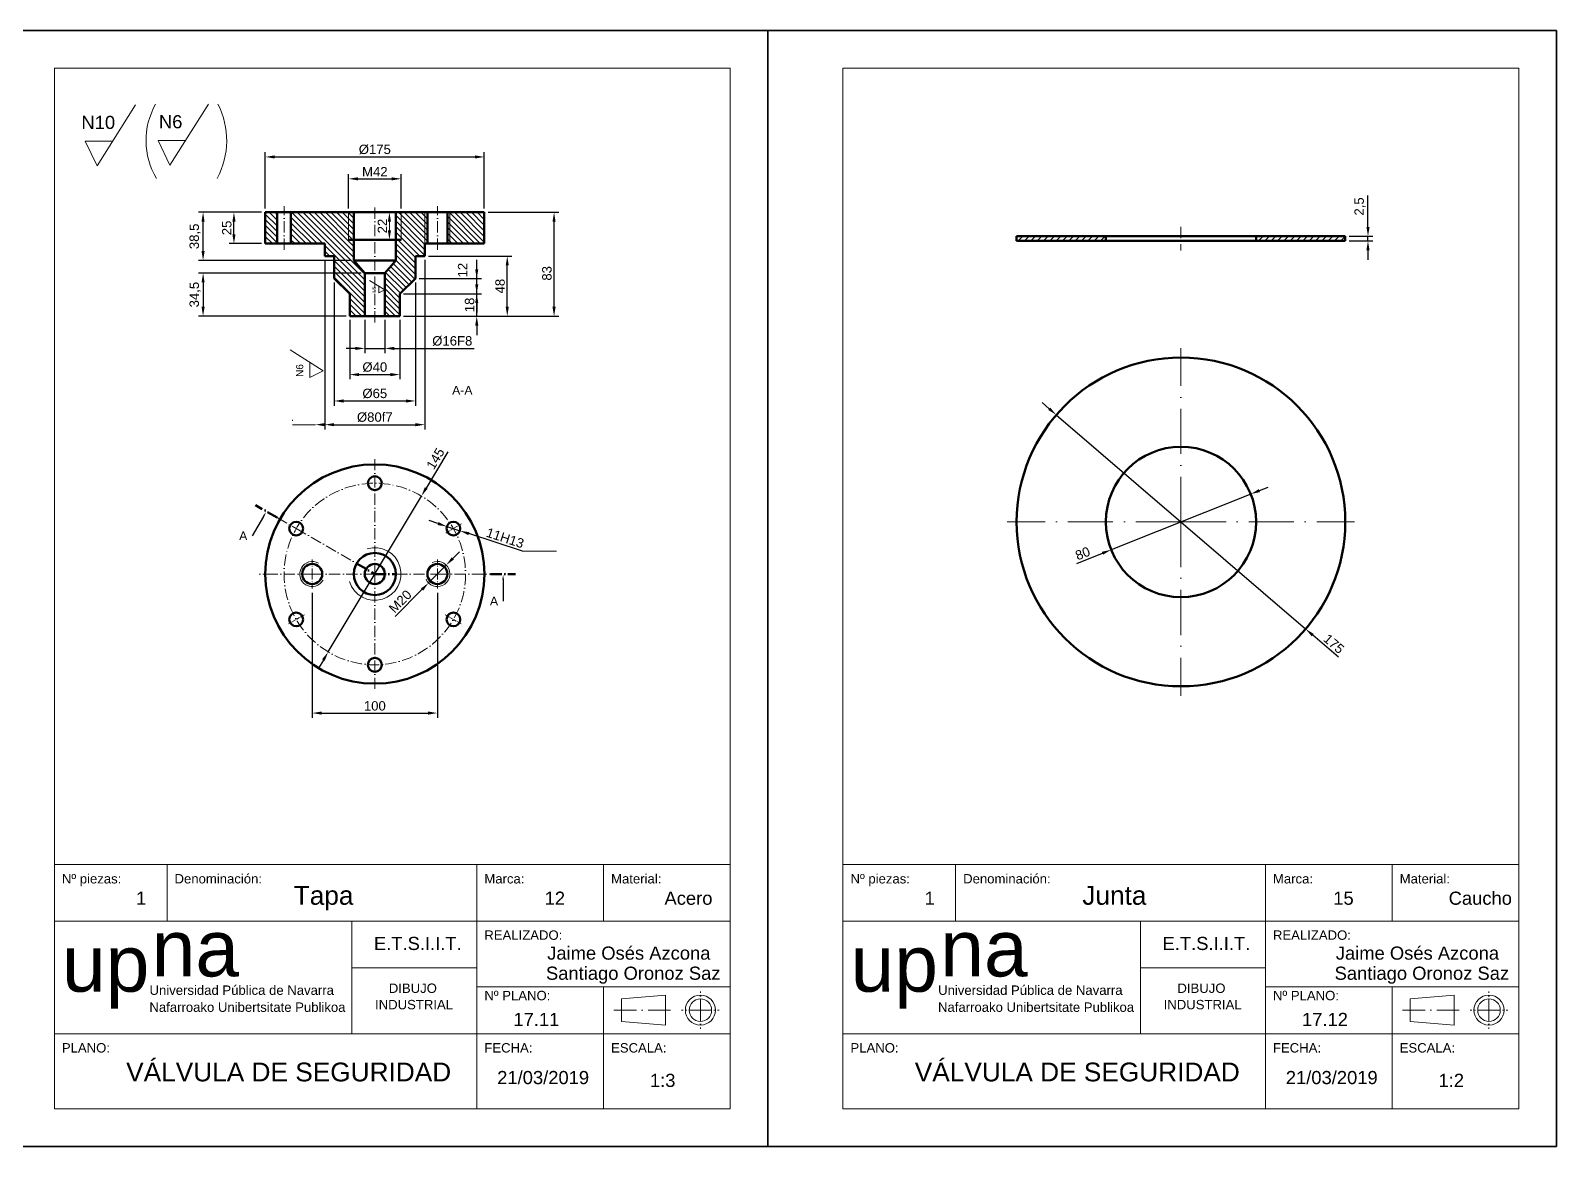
# Model space of a CAD drawing. Header units: millimetres. Extents: x 1800 to 4530, y 1899 to 2196.
# Drawn here: x 4123.6 to 4530, y 1898.6 to 2195.6 of the extents above; entities that cross this region are included whole.
import ezdxf
from ezdxf import colors
from ezdxf.entities.mleader import LeaderData, LeaderLine
from ezdxf.math import Vec2, Vec3

# ---------------------------------------------------------------- set-up
doc = ezdxf.new("R2010")
doc.units = ezdxf.units.MM
doc.linetypes.add('ACAD_ISO10W100', pattern=[18, 12, -3, 0, -3])
for name, color, linetype, lineweight in [('010_formato', 5, 'Continuous', 35), ('015_cajetin', 4, 'Continuous', 18), ('020-rotulación_textos', 4, 'Continuous', 18), ('030_linea_continua_gruesa', 7, 'Continuous', 50), ('031_linea_continua_fina', 4, 'Continuous', 18), ('034_ejes', 2, 'ACAD_ISO10W100', 18), ('035_rayados_sombreados', 3, 'Continuous', 18), ('040_cotas.', 1, 'Continuous', 18), ('060_plano_de_corte', 6, 'ACAD_ISO10W100', 50)]:
    doc.layers.add(name, color=color, linetype=linetype, lineweight=lineweight)
doc.styles.add('Arial 15', font='arial.ttf', dxfattribs={"height": 15})
doc.styles.add('Arial 2.5', font='arial.ttf', dxfattribs={"height": 2.5})
doc.styles.add('Arial 3.5', font='arial.ttf', dxfattribs={"height": 3.5})
doc.styles.add('Arial 5', font='arial.ttf', dxfattribs={"height": 5})
doc.styles.add('Arial 7', font='arial.ttf', dxfattribs={"height": 7})
doc.dimstyles.new('Cotas', dxfattribs={"dimtxt": 2.5, "dimasz": 2.5, "dimexe": 1.25, "dimexo": 1, "dimtad": 1, "dimtxsty": 'Arial 2.5', "dimcen": 2.5, "dimadec": 0, "dimazin": 0, "dimtfac": 1, "dimtmove": 0, "dimatfit": 3, "dimfxl": 1, "dimarcsym": 0})

# ---------------------------------------------------------------- blocks, each defined once
blk = doc.blocks.new('*D20')
at = {"layer": '040_cotas.', "color": 0, "lineweight": -2, "transparency": 16777216}
for p, q in [((4450.87, 2073.12), (4453.2, 2074.05)), ((4448.55, 2072.19), (4411.4, 2057.37)), ((4402.27, 2053.73), (4409.08, 2056.44))]:
    blk.add_line(p, q, dxfattribs=at)
at = {"layer": '040_cotas.', "color": 0, "transparency": 16777216}
for points in [[(4450.72, 2073.51), (4451.03, 2072.73), (4448.55, 2072.19)], [(4408.92, 2056.83), (4409.23, 2056.06), (4411.4, 2057.37)]]:
    blk.add_solid(points, dxfattribs=at)
at = {"layer": 'Defpoints', "color": 0, "transparency": 16777216}
for p in [(4448.55, 2072.19), (4411.4, 2057.37)]:
    blk.add_point(p, dxfattribs=at)
at = {"layer": '040_cotas.', "color": 0, "transparency": 16777216, "insert": (4403.81, 2056.39), "char_height": 2.5, "attachment_point": 5, "rotation": 21.7515, "style": 'Arial 2.5'}
blk.add_mtext('80', dxfattribs=at)
blk = doc.blocks.new('*D21')
at = {"layer": '040_cotas.', "color": 0, "lineweight": -2, "transparency": 16777216}
for p, q in [((4394.88, 2094.9), (4392.98, 2096.53)), ((4396.78, 2093.28), (4463.17, 2036.29)), ((4471.94, 2028.76), (4465.07, 2034.66))]:
    blk.add_line(p, q, dxfattribs=at)
at = {"layer": '040_cotas.', "color": 0, "transparency": 16777216}
for points in [[(4395.15, 2095.22), (4394.61, 2094.59), (4396.78, 2093.28)], [(4465.34, 2034.97), (4464.8, 2034.34), (4463.17, 2036.29)]]:
    blk.add_solid(points, dxfattribs=at)
at = {"layer": 'Defpoints', "color": 0, "transparency": 16777216}
for p in [(4396.78, 2093.28), (4463.17, 2036.29)]:
    blk.add_point(p, dxfattribs=at)
at = {"layer": '040_cotas.', "color": 0, "transparency": 16777216, "insert": (4470.69, 2032.34), "char_height": 2.5, "attachment_point": 5, "rotation": 319.3584, "style": 'Arial 2.5'}
blk.add_mtext('175', dxfattribs=at)
blk = doc.blocks.new('*D22')
at = {"layer": '040_cotas.', "color": 0, "lineweight": -2, "transparency": 16777216}
for p, q in [((4479.78, 2143.31), (4479.78, 2151.67)), ((4474.73, 2140.81), (4481.03, 2140.81)), ((4474.73, 2139.56), (4481.03, 2139.56)), ((4479.78, 2139.56), (4479.78, 2140.81)), ((4479.78, 2137.06), (4479.78, 2134.56))]:
    blk.add_line(p, q, dxfattribs=at)
at = {"layer": '040_cotas.', "color": 0, "transparency": 16777216}
for points in [[(4479.36, 2143.31), (4480.2, 2143.31), (4479.78, 2140.81)], [(4479.36, 2137.06), (4480.2, 2137.06), (4479.78, 2139.56)]]:
    blk.add_solid(points, dxfattribs=at)
at = {"layer": 'Defpoints', "color": 0, "transparency": 16777216}
for p in [(4473.73, 2140.81), (4473.73, 2139.56), (4479.78, 2140.81)]:
    blk.add_point(p, dxfattribs=at)
at = {"layer": '040_cotas.', "color": 0, "transparency": 16777216, "insert": (4477.65, 2148.74), "char_height": 2.5, "attachment_point": 5, "rotation": 90, "style": 'Arial 2.5'}
blk.add_mtext('2,5', dxfattribs=at)
blk = doc.blocks.new('*D51')
at = {"layer": '040_cotas.', "color": 0, "lineweight": -2, "transparency": 16777216}
for p, q in [((4198.64, 2045.92), (4198.64, 2012.66)), ((4231.97, 2045.92), (4231.97, 2012.66)), ((4201.14, 2013.91), (4229.47, 2013.91))]:
    blk.add_line(p, q, dxfattribs=at)
at = {"layer": '040_cotas.', "color": 0, "transparency": 16777216}
for points in [[(4201.14, 2014.32), (4201.14, 2013.49), (4198.64, 2013.91)], [(4229.47, 2014.32), (4229.47, 2013.49), (4231.97, 2013.91)]]:
    blk.add_solid(points, dxfattribs=at)
at = {"layer": 'Defpoints', "color": 0, "transparency": 16777216}
for p in [(4198.64, 2046.92), (4231.97, 2046.92), (4231.97, 2013.91)]:
    blk.add_point(p, dxfattribs=at)
at = {"layer": '040_cotas.', "color": 0, "transparency": 16777216, "insert": (4215.31, 2015.81), "char_height": 2.5, "attachment_point": 5, "style": 'Arial 2.5'}
blk.add_mtext('100', dxfattribs=at)
blk = doc.blocks.new('*D52')
at = {"layer": '040_cotas.', "color": 0, "lineweight": -2, "transparency": 16777216}
for p, q in [((4236.07, 2055.07), (4237.83, 2056.85)), ((4234.32, 2053.29), (4229.63, 2048.55)), ((4220.76, 2039.57), (4227.87, 2046.77))]:
    blk.add_line(p, q, dxfattribs=at)
at = {"layer": '040_cotas.', "color": 0, "transparency": 16777216}
for points in [[(4235.78, 2055.36), (4236.37, 2054.78), (4234.32, 2053.29)], [(4227.58, 2047.06), (4228.17, 2046.48), (4229.63, 2048.55)]]:
    blk.add_solid(points, dxfattribs=at)
at = {"layer": 'Defpoints', "color": 0, "transparency": 16777216}
for p in [(4234.32, 2053.29), (4229.63, 2048.55)]:
    blk.add_point(p, dxfattribs=at)
at = {"layer": '040_cotas.', "color": 0, "transparency": 16777216, "insert": (4222.09, 2043.62), "char_height": 2.5, "attachment_point": 5, "rotation": 45.3417, "style": 'Arial 2.5'}
blk.add_mtext('M20', dxfattribs=at)
blk = doc.blocks.new('*D53')
at = {"layer": '040_cotas.', "color": 0, "lineweight": -2, "transparency": 16777216}
for p, q in [((4234.76, 2083.46), (4228.99, 2073.81)), ((4202.9, 2030.18), (4227.71, 2071.66)), ((4201.62, 2028.03), (4200.34, 2025.89))]:
    blk.add_line(p, q, dxfattribs=at)
at = {"layer": '040_cotas.', "color": 0, "transparency": 16777216}
for points in [[(4228.63, 2074.02), (4229.35, 2073.59), (4227.71, 2071.66)], [(4201.26, 2028.25), (4201.98, 2027.82), (4202.9, 2030.18)]]:
    blk.add_solid(points, dxfattribs=at)
at = {"layer": 'Defpoints', "color": 0, "transparency": 16777216}
for p in [(4227.71, 2071.66), (4202.9, 2030.18)]:
    blk.add_point(p, dxfattribs=at)
at = {"layer": '040_cotas.', "color": 0, "transparency": 16777216, "insert": (4231.45, 2081.62), "char_height": 2.5, "attachment_point": 5, "rotation": 59.1196, "style": 'Arial 2.5'}
blk.add_mtext('145', dxfattribs=at)
blk = doc.blocks.new('*D54')
at = {"layer": '040_cotas.', "color": 0, "lineweight": -2, "transparency": 16777216}
for p, q in [((4232.12, 2064.35), (4229.74, 2065.13)), ((4234.49, 2063.57), (4237.98, 2062.43)), ((4254.65, 2056.98), (4240.35, 2061.66))]:
    blk.add_line(p, q, dxfattribs=at)
at = {"layer": '040_cotas.', "color": 0, "transparency": 16777216}
for points in [[(4232.25, 2064.75), (4231.99, 2063.95), (4234.49, 2063.57)], [(4240.48, 2062.05), (4240.22, 2061.26), (4237.98, 2062.43)]]:
    blk.add_solid(points, dxfattribs=at)
at = {"layer": 'Defpoints', "color": 0, "transparency": 16777216}
for p in [(4234.49, 2063.57), (4237.98, 2062.43)]:
    blk.add_point(p, dxfattribs=at)
at = {"layer": '040_cotas.', "color": 0, "transparency": 16777216, "insert": (4250.01, 2060.5), "char_height": 2.5, "attachment_point": 5, "rotation": 341.8949, "style": 'Arial 2.5'}
blk.add_mtext('11H13', dxfattribs=at)
blk = doc.blocks.new('*D55')
at = {"layer": '040_cotas.', "color": 0, "lineweight": -2, "transparency": 16777216}
for p, q in [((4208.31, 2148.19), (4208.31, 2157.35)), ((4210.81, 2156.1), (4219.81, 2156.1)), ((4222.31, 2148.19), (4222.31, 2157.35))]:
    blk.add_line(p, q, dxfattribs=at)
at = {"layer": '040_cotas.', "color": 0, "transparency": 16777216}
for points in [[(4210.81, 2156.51), (4210.81, 2155.68), (4208.31, 2156.1)], [(4219.81, 2156.51), (4219.81, 2155.68), (4222.31, 2156.1)]]:
    blk.add_solid(points, dxfattribs=at)
at = {"layer": 'Defpoints', "color": 0, "transparency": 16777216}
for p in [(4222.31, 2156.1), (4208.31, 2147.19), (4222.31, 2147.19)]:
    blk.add_point(p, dxfattribs=at)
at = {"layer": '040_cotas.', "color": 0, "transparency": 16777216, "insert": (4215.31, 2157.98), "char_height": 2.5, "attachment_point": 5, "style": 'Arial 2.5'}
blk.add_mtext('M42', dxfattribs=at)
blk = doc.blocks.new('*D56')
at = {"layer": '040_cotas.', "color": 0, "lineweight": -2, "transparency": 16777216}
for p, q in [((4242.45, 2128.03), (4242.45, 2130.53)), ((4222.97, 2125.53), (4243.7, 2125.53)), ((4242.45, 2119.53), (4242.45, 2125.53)), ((4222.97, 2119.53), (4243.7, 2119.53)), ((4242.45, 2117.03), (4242.45, 2114.53))]:
    blk.add_line(p, q, dxfattribs=at)
at = {"layer": '040_cotas.', "color": 0, "transparency": 16777216}
for points in [[(4242.03, 2128.03), (4242.87, 2128.03), (4242.45, 2125.53)], [(4242.03, 2117.03), (4242.87, 2117.03), (4242.45, 2119.53)]]:
    blk.add_solid(points, dxfattribs=at)
at = {"layer": 'Defpoints', "color": 0, "transparency": 16777216}
for p in [(4221.97, 2125.53), (4242.45, 2125.53), (4221.97, 2119.53)]:
    blk.add_point(p, dxfattribs=at)
at = {"layer": '040_cotas.', "color": 0, "transparency": 16777216, "insert": (4240.55, 2122.53), "char_height": 2.5, "attachment_point": 5, "rotation": 90, "style": 'Arial 2.5'}
blk.add_mtext('18', dxfattribs=at)
blk = doc.blocks.new('*D57')
at = {"layer": '040_cotas.', "color": 0, "lineweight": -2, "transparency": 16777216}
for p, q in [((4229.64, 2135.53), (4251.83, 2135.53)), ((4250.58, 2122.03), (4250.58, 2133.03)), ((4222.97, 2119.53), (4251.83, 2119.53))]:
    blk.add_line(p, q, dxfattribs=at)
at = {"layer": '040_cotas.', "color": 0, "transparency": 16777216}
for points in [[(4250.16, 2133.03), (4250.99, 2133.03), (4250.58, 2135.53)], [(4250.16, 2122.03), (4250.99, 2122.03), (4250.58, 2119.53)]]:
    blk.add_solid(points, dxfattribs=at)
at = {"layer": 'Defpoints', "color": 0, "transparency": 16777216}
for p in [(4228.64, 2135.53), (4250.58, 2135.53), (4221.97, 2119.53)]:
    blk.add_point(p, dxfattribs=at)
at = {"layer": '040_cotas.', "color": 0, "transparency": 16777216, "insert": (4248.67, 2127.53), "char_height": 2.5, "attachment_point": 5, "rotation": 90, "style": 'Arial 2.5'}
blk.add_mtext('48', dxfattribs=at)
blk = doc.blocks.new('*D58')
at = {"layer": '040_cotas.', "color": 0, "lineweight": -2, "transparency": 16777216}
for p, q in [((4245.47, 2147.19), (4264.29, 2147.19)), ((4263.04, 2122.03), (4263.04, 2144.69)), ((4222.97, 2119.53), (4264.29, 2119.53))]:
    blk.add_line(p, q, dxfattribs=at)
at = {"layer": '040_cotas.', "color": 0, "transparency": 16777216}
for points in [[(4262.62, 2144.69), (4263.46, 2144.69), (4263.04, 2147.19)], [(4262.62, 2122.03), (4263.46, 2122.03), (4263.04, 2119.53)]]:
    blk.add_solid(points, dxfattribs=at)
at = {"layer": 'Defpoints', "color": 0, "transparency": 16777216}
for p in [(4244.47, 2147.19), (4263.04, 2147.19), (4221.97, 2119.53)]:
    blk.add_point(p, dxfattribs=at)
at = {"layer": '040_cotas.', "color": 0, "transparency": 16777216, "insert": (4261.14, 2130.94), "char_height": 2.5, "attachment_point": 5, "rotation": 90, "style": 'Arial 2.5'}
blk.add_mtext('83', dxfattribs=at)
blk = doc.blocks.new('*D59')
at = {"layer": '040_cotas.', "color": 0, "lineweight": -2, "transparency": 16777216}
for p, q in [((4185.14, 2147.19), (4176.55, 2147.19)), ((4177.8, 2141.36), (4177.8, 2144.69)), ((4185.14, 2138.86), (4176.55, 2138.86))]:
    blk.add_line(p, q, dxfattribs=at)
at = {"layer": '040_cotas.', "color": 0, "transparency": 16777216}
for points in [[(4177.38, 2144.69), (4178.22, 2144.69), (4177.8, 2147.19)], [(4177.38, 2141.36), (4178.22, 2141.36), (4177.8, 2138.86)]]:
    blk.add_solid(points, dxfattribs=at)
at = {"layer": 'Defpoints', "color": 0, "transparency": 16777216}
for p in [(4177.8, 2147.19), (4186.14, 2147.19), (4186.14, 2138.86)]:
    blk.add_point(p, dxfattribs=at)
at = {"layer": '040_cotas.', "color": 0, "transparency": 16777216, "insert": (4175.9, 2143.03), "char_height": 2.5, "attachment_point": 5, "rotation": 90, "style": 'Arial 2.5'}
blk.add_mtext('25', dxfattribs=at)
blk = doc.blocks.new('*D60')
at = {"layer": '040_cotas.', "color": 0, "lineweight": -2, "transparency": 16777216}
for p, q in [((4185.14, 2147.19), (4168.33, 2147.19)), ((4169.58, 2136.86), (4169.58, 2144.69)), ((4208.71, 2134.36), (4168.33, 2134.36))]:
    blk.add_line(p, q, dxfattribs=at)
at = {"layer": '040_cotas.', "color": 0, "transparency": 16777216}
for points in [[(4169.16, 2144.69), (4169.99, 2144.69), (4169.58, 2147.19)], [(4169.16, 2136.86), (4169.99, 2136.86), (4169.58, 2134.36)]]:
    blk.add_solid(points, dxfattribs=at)
at = {"layer": 'Defpoints', "color": 0, "transparency": 16777216}
for p in [(4169.58, 2147.19), (4186.14, 2147.19), (4209.71, 2134.36)]:
    blk.add_point(p, dxfattribs=at)
at = {"layer": '040_cotas.', "color": 0, "transparency": 16777216, "insert": (4167.45, 2140.78), "char_height": 2.5, "attachment_point": 5, "rotation": 90, "style": 'Arial 2.5'}
blk.add_mtext('38,5', dxfattribs=at)
blk = doc.blocks.new('*D61')
at = {"layer": '040_cotas.', "color": 0, "lineweight": -2, "transparency": 16777216}
for p, q in [((4211.64, 2131.03), (4168.33, 2131.03)), ((4169.58, 2128.53), (4169.58, 2122.03)), ((4207.64, 2119.53), (4168.33, 2119.53))]:
    blk.add_line(p, q, dxfattribs=at)
at = {"layer": '040_cotas.', "color": 0, "transparency": 16777216}
for points in [[(4169.16, 2128.53), (4169.99, 2128.53), (4169.58, 2131.03)], [(4169.16, 2122.03), (4169.99, 2122.03), (4169.58, 2119.53)]]:
    blk.add_solid(points, dxfattribs=at)
at = {"layer": 'Defpoints', "color": 0, "transparency": 16777216}
for p in [(4212.64, 2131.03), (4169.58, 2119.53), (4208.64, 2119.53)]:
    blk.add_point(p, dxfattribs=at)
at = {"layer": '040_cotas.', "color": 0, "transparency": 16777216, "insert": (4167.45, 2125.28), "char_height": 2.5, "attachment_point": 5, "rotation": 90, "style": 'Arial 2.5'}
blk.add_mtext('34,5', dxfattribs=at)
blk = doc.blocks.new('*D62')
at = {"layer": '040_cotas.', "color": 0, "lineweight": -2, "transparency": 16777216}
for p, q in [((4186.14, 2148.19), (4186.14, 2163.17)), ((4188.64, 2161.92), (4241.97, 2161.92)), ((4244.47, 2148.19), (4244.47, 2163.17))]:
    blk.add_line(p, q, dxfattribs=at)
at = {"layer": '040_cotas.', "color": 0, "transparency": 16777216}
for points in [[(4188.64, 2162.34), (4188.64, 2161.5), (4186.14, 2161.92)], [(4241.97, 2162.34), (4241.97, 2161.5), (4244.47, 2161.92)]]:
    blk.add_solid(points, dxfattribs=at)
at = {"layer": 'Defpoints', "color": 0, "transparency": 16777216}
for p in [(4244.47, 2161.92), (4186.14, 2147.19), (4244.47, 2147.19)]:
    blk.add_point(p, dxfattribs=at)
at = {"layer": '040_cotas.', "color": 0, "transparency": 16777216, "insert": (4215.31, 2163.89), "char_height": 2.5, "attachment_point": 5, "style": 'Arial 2.5'}
blk.add_mtext('%%C175', dxfattribs=at)
blk = doc.blocks.new('*D63')
at = {"layer": '040_cotas.', "color": 0, "lineweight": -2, "transparency": 16777216}
for p, q in [((4212.64, 2118.53), (4212.64, 2109.71)), ((4217.97, 2118.53), (4217.97, 2109.71)), ((4210.14, 2110.96), (4207.64, 2110.96)), ((4212.64, 2110.96), (4217.97, 2110.96)), ((4220.47, 2110.96), (4241.76, 2110.96))]:
    blk.add_line(p, q, dxfattribs=at)
at = {"layer": '040_cotas.', "color": 0, "transparency": 16777216}
for points in [[(4210.14, 2111.37), (4210.14, 2110.54), (4212.64, 2110.96)], [(4220.47, 2111.37), (4220.47, 2110.54), (4217.97, 2110.96)]]:
    blk.add_solid(points, dxfattribs=at)
at = {"layer": 'Defpoints', "color": 0, "transparency": 16777216}
for p in [(4212.64, 2119.53), (4217.97, 2119.53), (4217.97, 2110.96)]:
    blk.add_point(p, dxfattribs=at)
at = {"layer": '040_cotas.', "color": 0, "transparency": 16777216, "insert": (4235.94, 2112.93), "char_height": 2.5, "attachment_point": 5, "style": 'Arial 2.5'}
blk.add_mtext('%%C16F8', dxfattribs=at)
blk = doc.blocks.new('*D64')
at = {"layer": '040_cotas.', "color": 0, "lineweight": -2, "transparency": 16777216}
for p, q in [((4208.64, 2118.53), (4208.64, 2102.74)), ((4221.97, 2118.53), (4221.97, 2102.74)), ((4211.14, 2103.99), (4219.47, 2103.99))]:
    blk.add_line(p, q, dxfattribs=at)
at = {"layer": '040_cotas.', "color": 0, "transparency": 16777216}
for points in [[(4211.14, 2104.41), (4211.14, 2103.57), (4208.64, 2103.99)], [(4219.47, 2104.41), (4219.47, 2103.57), (4221.97, 2103.99)]]:
    blk.add_solid(points, dxfattribs=at)
at = {"layer": 'Defpoints', "color": 0, "transparency": 16777216}
for p in [(4208.64, 2119.53), (4221.97, 2119.53), (4221.97, 2103.99)]:
    blk.add_point(p, dxfattribs=at)
at = {"layer": '040_cotas.', "color": 0, "transparency": 16777216, "insert": (4215.31, 2105.96), "char_height": 2.5, "attachment_point": 5, "style": 'Arial 2.5'}
blk.add_mtext('%%C40', dxfattribs=at)
blk = doc.blocks.new('*D65')
at = {"layer": '040_cotas.', "color": 0, "lineweight": -2, "transparency": 16777216}
for p, q in [((4204.47, 2128.53), (4204.47, 2095.72)), ((4226.14, 2128.53), (4226.14, 2095.72)), ((4206.97, 2096.97), (4223.64, 2096.97))]:
    blk.add_line(p, q, dxfattribs=at)
at = {"layer": '040_cotas.', "color": 0, "transparency": 16777216}
for points in [[(4206.97, 2097.38), (4206.97, 2096.55), (4204.47, 2096.97)], [(4223.64, 2097.38), (4223.64, 2096.55), (4226.14, 2096.97)]]:
    blk.add_solid(points, dxfattribs=at)
at = {"layer": 'Defpoints', "color": 0, "transparency": 16777216}
for p in [(4204.47, 2129.53), (4226.14, 2129.53), (4226.14, 2096.97)]:
    blk.add_point(p, dxfattribs=at)
at = {"layer": '040_cotas.', "color": 0, "transparency": 16777216, "insert": (4215.31, 2098.94), "char_height": 2.5, "attachment_point": 5, "style": 'Arial 2.5'}
blk.add_mtext('%%C65', dxfattribs=at)
blk = doc.blocks.new('*D66')
at = {"layer": '040_cotas.', "color": 0, "lineweight": -2, "transparency": 16777216}
for p, q in [((4201.97, 2134.53), (4201.97, 2089.41)), ((4228.64, 2134.53), (4228.64, 2089.41)), ((4204.47, 2090.66), (4226.14, 2090.66))]:
    blk.add_line(p, q, dxfattribs=at)
at = {"layer": '040_cotas.', "color": 0, "transparency": 16777216}
for points in [[(4204.47, 2091.08), (4204.47, 2090.25), (4201.97, 2090.66)], [(4226.14, 2091.08), (4226.14, 2090.25), (4228.64, 2090.66)]]:
    blk.add_solid(points, dxfattribs=at)
at = {"layer": 'Defpoints', "color": 0, "transparency": 16777216}
for p in [(4201.97, 2135.53), (4228.64, 2135.53), (4228.64, 2090.66)]:
    blk.add_point(p, dxfattribs=at)
at = {"layer": '040_cotas.', "color": 0, "transparency": 16777216, "insert": (4215.31, 2092.64), "char_height": 2.5, "attachment_point": 5, "style": 'Arial 2.5'}
blk.add_mtext('%%C80f7', dxfattribs=at)
blk = doc.blocks.new('*D77')
at = {"layer": '040_cotas.', "color": 0, "lineweight": -2, "transparency": 16777216}
for p, q in [((4242.45, 2132.03), (4242.45, 2134.53)), ((4227.14, 2129.53), (4243.7, 2129.53)), ((4242.45, 2125.53), (4242.45, 2129.53)), ((4222.97, 2125.53), (4243.7, 2125.53)), ((4242.45, 2123.03), (4242.45, 2120.53))]:
    blk.add_line(p, q, dxfattribs=at)
at = {"layer": '040_cotas.', "color": 0, "transparency": 16777216}
for points in [[(4242.03, 2132.03), (4242.87, 2132.03), (4242.45, 2129.53)], [(4242.03, 2123.03), (4242.87, 2123.03), (4242.45, 2125.53)]]:
    blk.add_solid(points, dxfattribs=at)
at = {"layer": 'Defpoints', "color": 0, "transparency": 16777216}
for p in [(4226.14, 2129.53), (4242.45, 2129.53), (4221.97, 2125.53)]:
    blk.add_point(p, dxfattribs=at)
at = {"layer": '040_cotas.', "color": 0, "transparency": 16777216, "insert": (4238.69, 2131.79), "char_height": 2.5, "attachment_point": 5, "rotation": 90, "style": 'Arial 2.5'}
blk.add_mtext('12', dxfattribs=at)

msp = doc.modelspace()

# ---------------------------------------------------------------- hatches: boundary and pattern name
at = {"layer": '035_rayados_sombreados'}
h = msp.add_hatch(dxfattribs=at)
h.set_pattern_fill('ANSI31', color=256, scale=0.333333, angle=90)
h.set_pattern_definition([(135, (3451.5017, 2110.5575), (-0.7483547, -0.7483547), [])])
h.paths.add_polyline_path([(4208.389, 2147.193), (4193.056, 2147.193), (4192.972, 2138.86), (4201.972, 2138.86), (4201.972, 2135.526), (4204.472, 2135.526), (4204.472, 2129.526), (4208.639, 2125.526), (4208.639, 2119.526), (4212.639, 2119.526), (4212.639, 2131.026), (4209.706, 2134.36), (4209.706, 2139.86), (4208.306, 2139.86)])
h.paths.add_polyline_path([(4209.706, 2147.193), (4208.306, 2147.193), (4208.306, 2139.86), (4209.706, 2139.86)], flags=17)
h.paths.add_polyline_path([(4222.306, 2147.193), (4220.906, 2147.193), (4220.906, 2139.86), (4222.306, 2139.86)], flags=17)
h.paths.add_polyline_path([(4228.639, 2147.193), (4222.306, 2147.193), (4222.306, 2139.86), (4220.906, 2139.86), (4220.906, 2134.36), (4217.972, 2131.026), (4217.972, 2119.526), (4221.972, 2119.526), (4221.972, 2125.526), (4226.139, 2129.526), (4226.139, 2135.526), (4228.639, 2135.526), (4228.639, 2137.193)])
h.paths.add_polyline_path([(4244.472, 2147.193), (4235.306, 2147.193), (4235.306, 2138.86), (4244.472, 2138.86)])
h.paths.add_polyline_path([(4235.306, 2147.193), (4234.639, 2147.193), (4234.639, 2138.86), (4235.306, 2138.86)])
h.paths.add_polyline_path([(4229.306, 2147.193), (4228.639, 2147.193), (4228.639, 2138.86), (4229.306, 2138.86)])
h.paths.add_polyline_path([(4189.306, 2147.193), (4186.139, 2147.193), (4186.139, 2138.86), (4189.306, 2138.86)])
h = msp.add_hatch(dxfattribs=at)
h.set_pattern_fill('ANSI31', color=256, scale=0.375)
h.set_pattern_definition([(45, (2169.2877, 2218.8853), (-0.841899, 0.841899), [])])
h.paths.add_polyline_path([(4409.975, 2140.808), (4386.225, 2140.808), (4386.225, 2139.558), (4409.975, 2139.558)])
h.paths.add_polyline_path([(4473.725, 2139.558), (4473.725, 2140.808), (4449.975, 2140.808), (4449.975, 2139.558)])

# ---------------------------------------------------------------- linework, layer by layer
at = {"layer": '010_formato'}
for p, q in [((4109.975, 2195.563), (4319.975, 2195.563)), ((4319.975, 2195.563), (4319.975, 1898.563)), ((4319.975, 2195.563), (4529.975, 2195.563)), ((4529.975, 2195.563), (4529.975, 1898.563)), ((4319.975, 1898.563), (4109.975, 1898.563)), ((4529.975, 1898.563), (4319.975, 1898.563))]:
    msp.add_line(p, q, dxfattribs=at)
at = {"layer": '015_cajetin'}
for p, q in [((4129.975, 2185.563), (4309.975, 2185.563)), ((4129.975, 1908.563), (4129.975, 2185.563)), ((4309.975, 2185.563), (4309.975, 1908.563)), ((4339.975, 2185.563), (4519.975, 2185.563)), ((4339.975, 1908.563), (4339.975, 2185.563)), ((4519.975, 2185.563), (4519.975, 1908.563)), ((4309.975, 1973.563), (4129.975, 1973.563)), ((4159.975, 1958.563), (4159.975, 1973.563)), ((4242.475, 1908.563), (4242.475, 1973.563)), ((4276.225, 1958.563), (4276.225, 1973.563)), ((4519.975, 1973.563), (4339.975, 1973.563)), ((4369.975, 1958.563), (4369.975, 1973.563)), ((4452.475, 1908.563), (4452.475, 1973.563)), ((4486.225, 1958.563), (4486.225, 1973.563)), ((4309.975, 1958.563), (4129.975, 1958.563)), ((4209.197, 1928.563), (4209.197, 1958.563)), ((4242.475, 1958.563), (4309.975, 1958.563)), ((4519.975, 1958.563), (4339.975, 1958.563)), ((4419.197, 1928.563), (4419.197, 1958.563)), ((4452.475, 1958.563), (4519.975, 1958.563)), ((4242.475, 1946.063), (4209.197, 1946.063)), ((4452.475, 1946.063), (4419.197, 1946.063)), ((4242.475, 1941.063), (4309.975, 1941.063)), ((4276.225, 1941.063), (4276.225, 1908.563)), ((4452.475, 1941.063), (4519.975, 1941.063)), ((4486.225, 1941.063), (4486.225, 1908.563)), ((4309.975, 1928.563), (4129.975, 1928.563)), ((4519.975, 1928.563), (4339.975, 1928.563)), ((4309.975, 1908.563), (4129.975, 1908.563)), ((4519.975, 1908.563), (4339.975, 1908.563))]:
    msp.add_line(p, q, dxfattribs=at)
at = {"layer": '030_linea_continua_gruesa'}
for p, q in [((4186.139, 2138.86), (4186.139, 2147.193)), ((4186.139, 2147.193), (4215.306, 2147.193)), ((4189.306, 2138.86), (4189.306, 2147.193)), ((4191.139, 2147.193), (4192.972, 2147.193)), ((4192.972, 2147.193), (4192.972, 2138.86)), ((4215.306, 2147.193), (4208.306, 2147.193)), ((4215.306, 2147.193), (4209.706, 2147.193)), ((4209.706, 2147.193), (4209.706, 2134.36)), ((4244.472, 2147.193), (4215.306, 2147.193)), ((4215.306, 2147.193), (4222.306, 2147.193)), ((4215.306, 2147.193), (4220.906, 2147.193)), ((4220.906, 2147.193), (4220.906, 2134.36)), ((4229.306, 2138.86), (4229.306, 2147.193)), ((4234.639, 2138.86), (4234.639, 2147.193)), ((4244.472, 2138.86), (4244.472, 2147.193)), ((4201.972, 2138.86), (4186.139, 2138.86)), ((4192.972, 2138.86), (4189.306, 2138.86)), ((4201.972, 2135.526), (4201.972, 2138.86)), ((4215.306, 2139.86), (4208.306, 2139.86)), ((4215.306, 2139.86), (4222.306, 2139.86)), ((4228.639, 2135.526), (4228.639, 2138.86)), ((4228.639, 2138.86), (4244.472, 2138.86)), ((4386.225, 2140.808), (4473.725, 2140.808)), ((4386.225, 2139.558), (4386.225, 2140.808)), ((4473.725, 2139.558), (4386.225, 2139.558)), ((4409.975, 2140.808), (4409.975, 2139.558)), ((4449.975, 2140.808), (4449.975, 2139.558)), ((4473.725, 2140.808), (4473.725, 2139.558)), ((4204.472, 2135.526), (4201.972, 2135.526)), ((4204.472, 2129.526), (4204.472, 2135.526)), ((4220.906, 2134.36), (4209.706, 2134.36)), ((4209.706, 2134.36), (4212.639, 2131.026)), ((4220.906, 2134.36), (4217.972, 2131.026)), ((4226.139, 2129.526), (4226.139, 2135.526)), ((4226.139, 2135.526), (4228.639, 2135.526)), ((4204.472, 2129.526), (4208.639, 2125.526)), ((4212.639, 2119.526), (4212.639, 2131.026)), ((4212.639, 2131.026), (4217.972, 2131.026)), ((4217.972, 2131.026), (4217.972, 2119.526)), ((4226.139, 2129.526), (4221.972, 2125.526)), ((4208.639, 2119.526), (4208.639, 2125.526)), ((4221.972, 2119.526), (4221.972, 2125.526)), ((4208.639, 2119.526), (4221.972, 2119.526))]:
    msp.add_line(p, q, dxfattribs=at)
for centre, radius in [((4429.975, 2064.781), 43.75), ((4429.975, 2064.781), 20), ((4215.306, 2050.92), 29.167), ((4215.306, 2075.086), 1.833), ((4194.377, 2063.003), 1.833), ((4236.235, 2063.003), 1.833), ((4215.306, 2050.92), 5.6), ((4198.639, 2050.92), 2.667), ((4215.306, 2050.92), 2.667), ((4231.972, 2050.92), 2.667), ((4194.377, 2038.836), 1.833), ((4236.235, 2038.836), 1.833), ((4215.306, 2026.753), 1.833)]:
    msp.add_circle(centre, radius, dxfattribs=at)
at = {"layer": '031_linea_continua_fina'}
for p, q in [((4208.306, 2147.193), (4208.306, 2139.86)), ((4222.306, 2147.193), (4222.306, 2139.86)), ((4228.639, 2138.86), (4228.639, 2147.193)), ((4235.306, 2138.86), (4235.306, 2147.193)), ((4280.981, 1937.844), (4292.742, 1938.844)), ((4292.742, 1938.844), (4292.742, 1930.844)), ((4302.004, 1938.644), (4302.004, 1938.644)), ((4490.981, 1937.844), (4502.742, 1938.844)), ((4502.742, 1938.844), (4502.742, 1930.844)), ((4512.004, 1938.644), (4512.004, 1938.644)), ((4280.981, 1937.844), (4280.981, 1931.844)), ((4490.981, 1937.844), (4490.981, 1931.844)), ((4280.981, 1931.844), (4292.742, 1930.844)), ((4490.981, 1931.844), (4502.742, 1930.844))]:
    msp.add_line(p, q, dxfattribs=at)
for centre, radius in [((4302.004, 1934.844), 4), ((4512.004, 1934.844), 4), ((4302.004, 1934.844), 3), ((4512.004, 1934.844), 3)]:
    msp.add_circle(centre, radius, dxfattribs=at)
for centre, radius, start, end in [((4215.306, 2050.92), 7, 196.71127, 106.71127), ((4198.639, 2050.92), 3.333, 60.03123, 330.03123), ((4231.972, 2050.92), 3.333, 204.6279, 114.6279)]:
    msp.add_arc(centre, radius, start, end, dxfattribs=at)
at = {"layer": '034_ejes', "ltscale": 0.25}
for p, q in [((4191.139, 2137.193), (4191.139, 2148.86)), ((4215.306, 2117.86), (4215.306, 2148.86)), ((4231.972, 2137.193), (4231.972, 2148.86)), ((4429.975, 2143.308), (4429.975, 2137.058)), ((4215.306, 2050.92), (4215.306, 2081.753)), ((4189.325, 2065.92), (4194.377, 2063.003)), ((4194.377, 2063.003), (4210.398, 2053.753)), ((4198.639, 2050.92), (4184.472, 2050.92)), ((4215.306, 2050.92), (4198.639, 2050.92)), ((4215.306, 2050.92), (4215.306, 2020.086)), ((4220.972, 2050.92), (4231.972, 2050.92)), ((4231.972, 2050.92), (4246.139, 2050.92)), ((4302.004, 1934.844), (4302.004, 1939.844)), ((4512.004, 1934.844), (4512.004, 1939.844)), ((4302.004, 1934.844), (4297.004, 1934.844)), ((4302.004, 1934.844), (4307.004, 1934.844)), ((4302.004, 1934.844), (4302.004, 1929.844)), ((4512.004, 1934.844), (4507.004, 1934.844)), ((4512.004, 1934.844), (4517.004, 1934.844)), ((4512.004, 1934.844), (4512.004, 1929.844))]:
    msp.add_line(p, q, dxfattribs=at)
at = {"layer": '034_ejes'}
for q in [(4429.975, 2111.031), (4383.725, 2064.781), (4476.225, 2064.781), (4429.975, 2018.531)]:
    msp.add_line((4429.975, 2064.781), q, dxfattribs=at)
at = {"layer": '034_ejes', "ltscale": 0.075}
for p, q in [((4236.235, 2063.003), (4234.07, 2061.753)), ((4238.4, 2064.253), (4236.235, 2063.003)), ((4196.542, 2040.086), (4194.377, 2038.836)), ((4234.07, 2040.086), (4236.235, 2038.836)), ((4194.377, 2038.836), (4192.212, 2037.586)), ((4236.235, 2038.836), (4238.4, 2037.586))]:
    msp.add_line(p, q, dxfattribs=at)
at = {"layer": '034_ejes', "ltscale": 0.125}
for p, q in [((4198.639, 2050.92), (4198.639, 2054.92)), ((4231.972, 2050.92), (4231.972, 2054.92)), ((4198.639, 2050.92), (4198.639, 2046.92)), ((4231.972, 2050.92), (4231.972, 2046.92))]:
    msp.add_line(p, q, dxfattribs=at)
at = {"layer": '034_ejes', "ltscale": 0.5}
for p, q in [((4278.981, 1934.844), (4294.742, 1934.844)), ((4488.981, 1934.844), (4504.742, 1934.844))]:
    msp.add_line(p, q, dxfattribs=at)
at = {"layer": '034_ejes', "ltscale": 0.25}
msp.add_circle((4215.306, 2050.92), 24.167, dxfattribs=at)
at = {"layer": '040_cotas.'}
for p, q in [((4141.344, 2159.515), (4151.593, 2175.801)), ((4160.734, 2159.691), (4170.983, 2175.978)), ((4138.185, 2166.111), (4141.344, 2159.515)), ((4138.185, 2166.111), (4145.494, 2166.111)), ((4157.576, 2166.287), (4160.734, 2159.691)), ((4157.576, 2166.287), (4164.885, 2166.287)), ((4219.197, 2142.36), (4219.197, 2144.693)), ((4217.972, 2126.528), (4213.937, 2129.068)), ((4216.338, 2125.745), (4216.338, 2127.556)), ((4216.338, 2125.745), (4217.972, 2126.528)), ((4201.599, 2104.965), (4192.736, 2110.543)), ((4198.01, 2103.247), (4198.01, 2107.224)), ((4198.01, 2103.247), (4201.599, 2104.965)), ((4193.356, 2091.664), (4193.356, 2091.914)), ((4199.472, 2090.664), (4193.356, 2090.664)), ((4201.972, 2091.664), (4201.972, 2091.914)), ((4254.651, 2056.982), (4263.679, 2056.982))]:
    msp.add_line(p, q, dxfattribs=at)
for centre, radius, start, end in [((4174.105, 2166.287), 19.716, 150.56044, 210.71898), ((4154.389, 2166.287), 21.47, 332.0236, 26.83119)]:
    msp.add_arc(centre, radius, start, end, dxfattribs=at)
for points in [[(4218.78, 2144.693), (4219.613, 2144.693), (4219.197, 2147.193)], [(4218.78, 2142.36), (4219.613, 2142.36), (4219.197, 2139.86)], [(4201.972, 2091.081), (4201.972, 2090.247), (4199.472, 2090.664)]]:
    msp.add_solid(points, dxfattribs=at)
at = {"layer": '060_plano_de_corte', "ltscale": 0.25}
for p, q in [((4189.325, 2065.92), (4183.552, 2069.253)), ((4210.398, 2053.753), (4215.306, 2050.92)), ((4215.306, 2050.92), (4220.972, 2050.92)), ((4246.139, 2050.92), (4252.806, 2050.92))]:
    msp.add_line(p, q, dxfattribs=at)

# ---------------------------------------------------------------- texts
at = {"layer": '020-rotulación_textos'}
for s, height, style, p in [('Nº piezas:', 2.5, 'Arial 2.5', (4131.975, 1968.563)), ('Denominación:', 2.5, 'Arial 2.5', (4161.975, 1968.563)), ('Marca:', 2.5, 'Arial 2.5', (4244.475, 1968.563)), ('Material:', 2.5, 'Arial 2.5', (4278.225, 1968.563)), ('Nº piezas:', 2.5, 'Arial 2.5', (4341.975, 1968.563)), ('Denominación:', 2.5, 'Arial 2.5', (4371.975, 1968.563)), ('Marca:', 2.5, 'Arial 2.5', (4454.475, 1968.563)), ('Material:', 2.5, 'Arial 2.5', (4488.225, 1968.563)), ('Tapa', 5, 'Arial 5', (4193.71, 1962.887)), ('Junta', 5, 'Arial 5', (4403.71, 1962.887)), ('1', 3.5, 'Arial 3.5', (4151.704, 1962.887)), ('12', 3.5, 'Arial 3.5', (4260.53, 1962.887)), ('Acero', 3.5, 'Arial 3.5', (4292.447, 1962.887)), ('1', 3.5, 'Arial 3.5', (4361.704, 1962.887)), ('15', 3.5, 'Arial 3.5', (4470.53, 1962.887)), ('Caucho', 3.5, 'Arial 3.5', (4501.264, 1962.887)), ('REALIZADO:', 2.5, 'Arial 2.5', (4244.475, 1953.563)), ('REALIZADO:', 2.5, 'Arial 2.5', (4454.475, 1953.563)), ('up', 15, 'Arial 15', (4131.975, 1939.754)), ('E.T.S.I.I.T.', 3.5, 'Arial 3.5', (4215.079, 1950.843)), ('Jaime Osés Azcona', 3.5, 'Arial 3.5', (4261.212, 1948.279)), ('up', 15, 'Arial 15', (4341.975, 1939.754)), ('E.T.S.I.I.T.', 3.5, 'Arial 3.5', (4425.079, 1950.843)), ('Jaime Osés Azcona', 3.5, 'Arial 3.5', (4471.212, 1948.279)), ('Santiago Oronoz Saz', 3.5, 'Arial 3.5', (4260.888, 1942.922)), ('Santiago Oronoz Saz', 3.5, 'Arial 3.5', (4470.888, 1942.922)), ('Universidad Pública de Navarra', 2.5, 'Arial 2.5', (4155.317, 1938.908)), ('DIBUJO', 2.5, 'Arial 2.5', (4219.035, 1939.428)), ('Nº PLANO:', 2.5, 'Arial 2.5', (4244.475, 1937.477)), ('Universidad Pública de Navarra', 2.5, 'Arial 2.5', (4365.317, 1938.908)), ('DIBUJO', 2.5, 'Arial 2.5', (4429.035, 1939.428)), ('Nº PLANO:', 2.5, 'Arial 2.5', (4454.475, 1937.477)), ('Nafarroako Unibertsitate Publikoa ', 2.5, 'Arial 2.5', (4155.287, 1934.385)), ('INDUSTRIAL', 2.5, 'Arial 2.5', (4215.374, 1935.069)), ('Nafarroako Unibertsitate Publikoa ', 2.5, 'Arial 2.5', (4365.287, 1934.385)), ('INDUSTRIAL', 2.5, 'Arial 2.5', (4425.374, 1935.069)), ('17.11', 3.5, 'Arial 3.5', (4252.213, 1930.625)), ('17.12', 3.5, 'Arial 3.5', (4462.213, 1930.625)), ('PLANO:', 2.5, 'Arial 2.5', (4131.975, 1923.563)), ('FECHA:', 2.5, 'Arial 2.5', (4244.475, 1923.563)), ('ESCALA:', 2.5, 'Arial 2.5', (4278.225, 1923.563)), ('PLANO:', 2.5, 'Arial 2.5', (4341.975, 1923.563)), ('FECHA:', 2.5, 'Arial 2.5', (4454.475, 1923.563)), ('ESCALA:', 2.5, 'Arial 2.5', (4488.225, 1923.563)), ('VÁLVULA DE SEGURIDAD', 5, 'Arial 5', (4149.097, 1915.883)), ('VÁLVULA DE SEGURIDAD', 5, 'Arial 5', (4359.097, 1915.883)), ('21/03/2019', 3.5, 'Arial 3.5', (4247.899, 1915.154)), ('21/03/2019', 3.5, 'Arial 3.5', (4457.899, 1915.154)), ('1:3', 3.5, 'Arial 3.5', (4288.565, 1914.408)), ('1:2', 3.5, 'Arial 3.5', (4498.565, 1914.408))]:
    msp.add_text(s, height=height, dxfattribs=dict(at, style=style)).set_placement(p)
at = {"layer": '020-rotulación_textos', "color": 240, "true_color": 0xed1f24, "style": 'Arial 15'}
for p in [(4155.864, 1943.809), (4365.864, 1943.809)]:
    msp.add_text('na', height=15, dxfattribs=at).set_placement(p)
at = {"layer": '040_cotas.'}
for s, height, style, p in [('N10', 3.5, 'Arial 3.5', (4137.186, 2169.365)), ('N6', 3.5, 'Arial 3.5', (4157.821, 2169.542)), ('A-A', 2.3333, 'Arial 7', (4235.895, 2098.638))]:
    msp.add_text(s, height=height, dxfattribs=dict(at, style=style)).set_placement(p)
at = {"layer": '040_cotas.', "style": 'Arial 3.5'}
for height, p in [(0.8672, (4215.532, 2125.806)), (1.9047, (4196.239, 2103.38))]:
    msp.add_text('N6', height=height, rotation=90, dxfattribs=at).set_placement(p)
at = {"layer": '040_cotas.', "insert": (4217.316, 2143.526), "char_height": 2.5, "attachment_point": 5, "rotation": 90, "style": 'Arial 2.5'}
msp.add_mtext('22', dxfattribs=at)

# ---------------------------------------------------------------- dimensions: what is measured, and where the dimension line sits
at = {"layer": '040_cotas.'}
for base, p1, p2, text, picture, middle in [((4244.472, 2161.919), (4186.139, 2147.193), (4244.472, 2147.193), '%%C175', '*D62', (4215.306, 2163.891)), ((4222.306, 2156.098), (4208.306, 2147.193), (4222.306, 2147.193), 'M42', '*D55', (4215.306, 2157.978)), ((4231.972, 2013.907), (4198.639, 2046.92), (4231.972, 2046.92), '100', '*D51', (4215.306, 2015.808))]:
    dim = msp.add_linear_dim(base=base, p1=p1, p2=p2, text=text, dimstyle='Cotas', override={"dimscale": 1}, dxfattribs=at)
    dim.commit()
    dim.dimension.update_dxf_attribs({"geometry": picture, "text_midpoint": middle})
dim = msp.add_linear_dim(base=(4479.78, 2140.808), p1=(4473.725, 2139.558), p2=(4473.725, 2140.808), angle=90, text='2,5', dimstyle='Cotas', override={"dimscale": 1}, dxfattribs=at)
dim.commit()
dim.dimension.update_dxf_attribs({"geometry": '*D22', "text_midpoint": (4477.652, 2148.74)})
for base, p1, p2, text, picture, middle in [((4169.577, 2147.193), (4209.706, 2134.36), (4186.139, 2147.193), '38,5', '*D60', (4169.577, 2140.776)), ((4177.799, 2147.193), (4186.139, 2138.86), (4186.139, 2147.193), '25', '*D59', (4177.799, 2143.026)), ((4263.039, 2147.193), (4221.972, 2119.526), (4244.472, 2147.193), '83', '*D58', (4263.039, 2130.943)), ((4250.576, 2135.526), (4221.972, 2119.526), (4228.639, 2135.526), '48', '*D57', (4250.576, 2127.526)), ((4169.577, 2119.526), (4212.639, 2131.026), (4208.639, 2119.526), '34,5', '*D61', (4169.577, 2125.276)), ((4242.449, 2125.526), (4221.972, 2119.526), (4221.972, 2125.526), '18', '*D56', (4242.449, 2122.526))]:
    dim = msp.add_linear_dim(base=base, p1=p1, p2=p2, angle=90, text=text, dimstyle='Cotas', dxfattribs=at)
    dim.commit()
    dim.dimension.update_dxf_attribs({"geometry": picture, "text_midpoint": middle, "dimtype": 160})
for base, p1, p2, text, picture, middle in [((4228.639, 2090.664), (4201.972, 2135.526), (4228.639, 2135.526), '%%C80f7', '*D66', (4215.306, 2090.664)), ((4226.139, 2096.966), (4204.472, 2129.526), (4226.139, 2129.526), '%%C65', '*D65', (4215.306, 2096.966)), ((4217.972, 2110.958), (4212.639, 2119.526), (4217.972, 2119.526), '%%C16F8', '*D63', (4235.94, 2110.958)), ((4221.972, 2103.988), (4208.639, 2119.526), (4221.972, 2119.526), '%%C40', '*D64', (4215.306, 2103.988))]:
    dim = msp.add_linear_dim(base=base, p1=p1, p2=p2, text=text, dimstyle='Cotas', dxfattribs=at)
    dim.commit()
    dim.dimension.update_dxf_attribs({"geometry": picture, "text_midpoint": middle, "dimtype": 160})
dim = msp.add_linear_dim(base=(4242.449, 2129.526), p1=(4221.972, 2125.526), p2=(4226.139, 2129.526), angle=90, text='12', dimstyle='Cotas', override={"dimtmove": 1}, dxfattribs=at)
dim.commit()
dim.dimension.update_dxf_attribs({"geometry": '*D77', "text_midpoint": (4240.574, 2131.79), "dimtype": 160})
for p1, p2, text, picture, middle in [((4396.778, 2093.276), (4463.173, 2036.285), '175', '*D21', (4470.693, 2032.336)), ((4448.551, 2072.193), (4411.399, 2057.369), '80', '*D20', (4403.81, 2056.388)), ((4234.315, 2053.291), (4229.63, 2048.549), 'M20', '*D52', (4222.085, 2043.619))]:
    dim = msp.add_diameter_dim_2p(p1=p1, p2=p2, text=text, dimstyle='Cotas', override={"dimscale": 1}, dxfattribs=at)
    dim.commit()
    dim.dimension.update_dxf_attribs({"geometry": picture, "text_midpoint": middle})
dim = msp.add_diameter_dim_2p(p1=(4202.902, 2030.179), p2=(4227.709, 2071.66), text='145', dimstyle='Cotas', override={"dimscale": 1}, dxfattribs=at)
dim.commit()
dim.dimension.update_dxf_attribs({"geometry": '*D53', "text_midpoint": (4233.081, 2080.642), "dimtype": 163})
dim = msp.add_diameter_dim_2p(p1=(4234.492, 2063.573), p2=(4237.977, 2062.433), text='11H13', dimstyle='Cotas', dxfattribs=at)
dim.commit()
dim.dimension.update_dxf_attribs({"geometry": '*D54', "text_midpoint": (4249.422, 2058.691), "dimtype": 163})

# ---------------------------------------------------------------- leaders
ml = msp.add_multileader_mtext('Standard', dxfattribs=at)
ml.set_content('A', color=256, style='Arial 3.5')
ml.set_leader_properties()
ml.build(insert=Vec2(0, 0))
ml.multileader.update_dxf_attribs({"has_dogleg": 0, "arrow_head_size": 1.333, "scale": 2})
ctx = ml.context
ctx.base_point, ctx.scale, ctx.char_height, ctx.arrow_head_size, ctx.landing_gap_size, ctx.plane_origin = Vec3(4177.843, 2061.095), 2, 2.333, 1.333, 1.333, Vec3(4186.337, 2067.414)
ctx.text_align_type = 2
notes = []
notes.append((ctx, [(0, (1, 1, 0), (4188.022, 2061.095), (-1, 0), 5.333, [(0, [(4186.337, 2067.414)], 0, [])])]))
ctx.mtext.insert, ctx.mtext.alignment, ctx.mtext.flow_direction = Vec3(4181.356, 2062.262), 3, 5
ml = msp.add_multileader_mtext('Standard', dxfattribs=at)
ml.set_content('A', color=256, style='Arial 3.5')
ml.set_leader_properties()
ml.build(insert=Vec2(0, 0))
ml.multileader.update_dxf_attribs({"has_dogleg": 0, "arrow_head_size": 1.333, "scale": 2})
ctx = ml.context
ctx.base_point, ctx.scale, ctx.char_height, ctx.arrow_head_size, ctx.landing_gap_size, ctx.plane_origin = Vec3(4244.627, 2043.731), 2, 2.333, 1.333, 1.333, Vec3(4249.472, 2050.72)
ctx.text_align_type = 2
notes.append((ctx, [(0, (1, 1, 0), (4254.806, 2043.731), (-1, 0), 5.333, [(0, [(4249.472, 2050.72)], 0, [])])]))
ctx.mtext.insert, ctx.mtext.alignment, ctx.mtext.flow_direction = Vec3(4248.139, 2044.898), 3, 5
for ctx, leaders in notes:
    for number, flags, end, landing, length, lines in leaders:
        leader = LeaderData()
        leader.index, (leader.has_last_leader_line, leader.has_dogleg_vector, leader.attachment_direction) = number, flags
        leader.last_leader_point, leader.dogleg_vector, leader.dogleg_length = Vec3(end), Vec3(landing), length
        for number, points, colour, breaks in lines:
            line = LeaderLine()
            line.index, line.vertices, line.color, line.breaks = number, Vec3.list(points), colors.encode_raw_color(colour), breaks
            leader.lines.append(line)
        ctx.leaders.append(leader)

doc.saveas('drawing.dxf')
